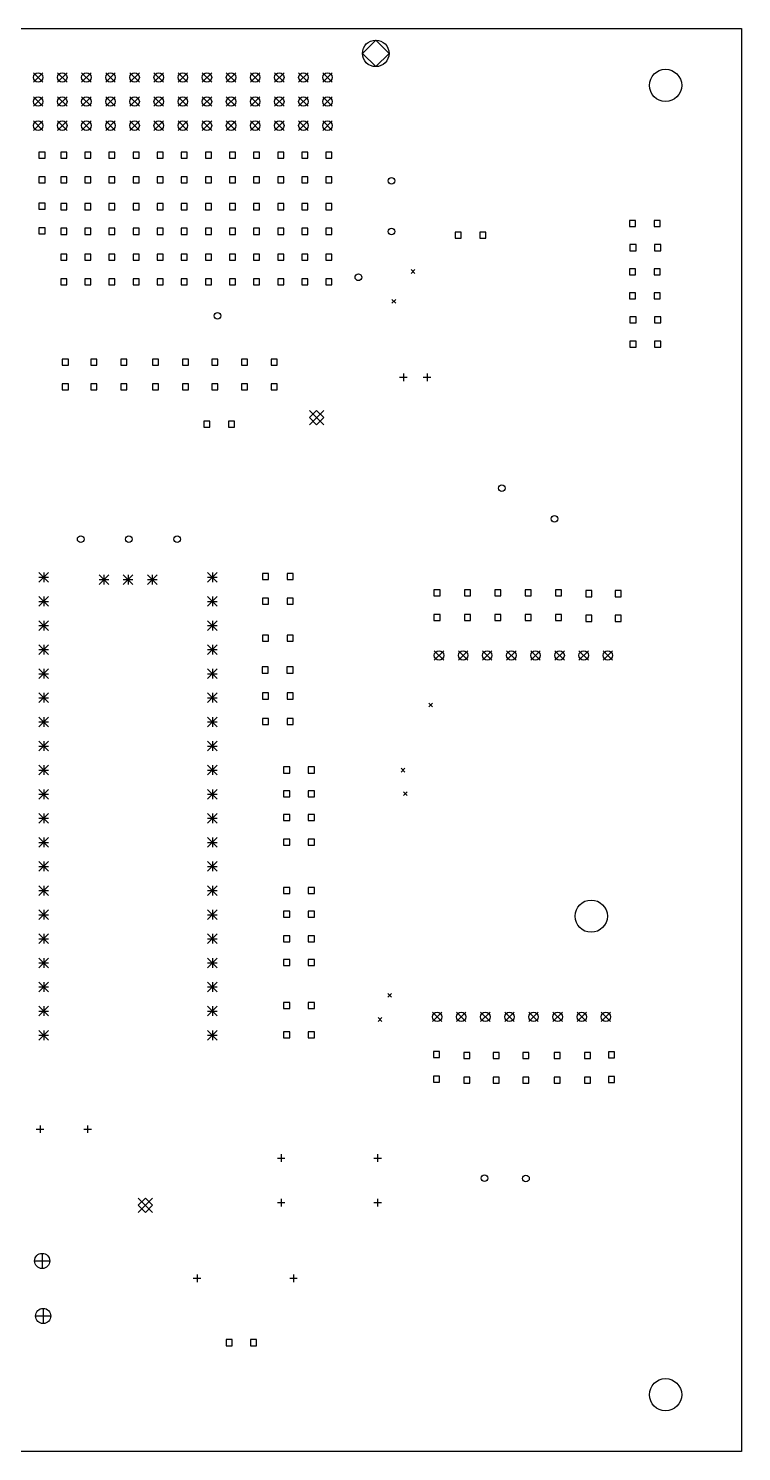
# Model space of a CAD drawing. Extents: x 62 to 364, y -235 to -47.
# Drawn here: x 288.7 to 363.8, y -197.4 to -47.4 of the extents above; entities that cross this region are included whole.
import ezdxf

# ---------------------------------------------------------------- set-up
doc = ezdxf.new("R2010")
doc.units = 0
doc.layers.add('BLACK', color=7, linetype='CONTINUOUS')

msp = doc.modelspace()

# ---------------------------------------------------------------- linework, layer by layer
at = {"layer": 'BLACK', "linetype": 'CONTINUOUS'}
for p, q in [((63.83, -47.43), (363.83, -47.43)), ((363.83, -47.43), (363.83, -197.43)), ((325.298, -48.6553), (323.898, -50.0553)), ((326.698, -50.0553), (325.298, -48.6553)), ((323.898, -50.0553), (325.298, -51.4553)), ((325.298, -51.4553), (326.698, -50.0553)), ((289.238, -52.0953), (290.238, -53.0953)), ((290.238, -52.0953), (289.238, -53.0953)), ((291.778, -52.0953), (292.778, -53.0953)), ((292.778, -52.0953), (291.778, -53.0953)), ((294.318, -52.0953), (295.318, -53.0953)), ((295.318, -52.0953), (294.318, -53.0953)), ((296.858, -52.0953), (297.858, -53.0953)), ((297.858, -52.0953), (296.858, -53.0953)), ((299.398, -52.0953), (300.398, -53.0953)), ((300.398, -52.0953), (299.398, -53.0953)), ((301.938, -52.0953), (302.938, -53.0953)), ((302.938, -52.0953), (301.938, -53.0953)), ((304.478, -52.0953), (305.478, -53.0953)), ((305.478, -52.0953), (304.478, -53.0953)), ((307.018, -52.0953), (308.018, -53.0953)), ((308.018, -52.0953), (307.018, -53.0953)), ((309.558, -52.0953), (310.558, -53.0953)), ((310.558, -52.0953), (309.558, -53.0953)), ((312.098, -52.0953), (313.098, -53.0953)), ((313.098, -52.0953), (312.098, -53.0953)), ((314.638, -52.0953), (315.638, -53.0953)), ((315.638, -52.0953), (314.638, -53.0953)), ((317.178, -52.0953), (318.178, -53.0953)), ((318.178, -52.0953), (317.178, -53.0953)), ((319.718, -52.0953), (320.718, -53.0953)), ((320.718, -52.0953), (319.718, -53.0953)), ((289.238, -54.6353), (290.238, -55.6353)), ((290.238, -54.6353), (289.238, -55.6353)), ((291.778, -54.6353), (292.778, -55.6353)), ((292.778, -54.6353), (291.778, -55.6353)), ((294.318, -54.6353), (295.318, -55.6353)), ((295.318, -54.6353), (294.318, -55.6353)), ((296.858, -54.6353), (297.858, -55.6353)), ((297.858, -54.6353), (296.858, -55.6353)), ((299.398, -54.6353), (300.398, -55.6353)), ((300.398, -54.6353), (299.398, -55.6353)), ((301.938, -54.6353), (302.938, -55.6353)), ((302.938, -54.6353), (301.938, -55.6353)), ((304.478, -54.6353), (305.478, -55.6353)), ((305.478, -54.6353), (304.478, -55.6353)), ((307.018, -54.6353), (308.018, -55.6353)), ((308.018, -54.6353), (307.018, -55.6353)), ((309.558, -54.6353), (310.558, -55.6353)), ((310.558, -54.6353), (309.558, -55.6353)), ((312.098, -54.6353), (313.098, -55.6353)), ((313.098, -54.6353), (312.098, -55.6353)), ((314.638, -54.6353), (315.638, -55.6353)), ((315.638, -54.6353), (314.638, -55.6353)), ((317.178, -54.6353), (318.178, -55.6353)), ((318.178, -54.6353), (317.178, -55.6353)), ((319.718, -54.6353), (320.718, -55.6353)), ((320.718, -54.6353), (319.718, -55.6353)), ((289.238, -57.1753), (290.238, -58.1753)), ((290.238, -57.1753), (289.238, -58.1753)), ((291.778, -57.1753), (292.778, -58.1753)), ((292.778, -57.1753), (291.778, -58.1753)), ((294.318, -57.1753), (295.318, -58.1753)), ((295.318, -57.1753), (294.318, -58.1753)), ((296.858, -57.1753), (297.858, -58.1753)), ((297.858, -57.1753), (296.858, -58.1753)), ((299.398, -57.1753), (300.398, -58.1753)), ((300.398, -57.1753), (299.398, -58.1753)), ((301.938, -57.1753), (302.938, -58.1753)), ((302.938, -57.1753), (301.938, -58.1753)), ((304.478, -57.1753), (305.478, -58.1753)), ((305.478, -57.1753), (304.478, -58.1753)), ((307.018, -57.1753), (308.018, -58.1753)), ((308.018, -57.1753), (307.018, -58.1753)), ((309.558, -57.1753), (310.558, -58.1753)), ((310.558, -57.1753), (309.558, -58.1753)), ((312.098, -57.1753), (313.098, -58.1753)), ((313.098, -57.1753), (312.098, -58.1753)), ((314.638, -57.1753), (315.638, -58.1753)), ((315.638, -57.1753), (314.638, -58.1753)), ((317.178, -57.1753), (318.178, -58.1753)), ((318.178, -57.1753), (317.178, -58.1753)), ((319.718, -57.1753), (320.718, -58.1753)), ((320.718, -57.1753), (319.718, -58.1753)), ((290.462, -60.4759), (289.826, -60.4759)), ((289.826, -60.4759), (289.826, -61.1123)), ((289.826, -61.1123), (290.462, -61.1123)), ((290.462, -61.1123), (290.462, -60.4759)), ((292.748, -60.4759), (292.112, -60.4759)), ((292.112, -60.4759), (292.112, -61.1123)), ((292.112, -61.1123), (292.748, -61.1123)), ((292.748, -61.1123), (292.748, -60.4759)), ((295.288, -60.4759), (294.652, -60.4759)), ((294.652, -60.4759), (294.652, -61.1123)), ((294.652, -61.1123), (295.288, -61.1123)), ((295.288, -61.1123), (295.288, -60.4759)), ((297.828, -60.4759), (297.192, -60.4759)), ((297.192, -60.4759), (297.192, -61.1123)), ((297.192, -61.1123), (297.828, -61.1123)), ((297.828, -61.1123), (297.828, -60.4759)), ((300.368, -60.4759), (299.732, -60.4759)), ((299.732, -60.4759), (299.732, -61.1123)), ((299.732, -61.1123), (300.368, -61.1123)), ((300.368, -61.1123), (300.368, -60.4759)), ((302.908, -60.4759), (302.272, -60.4759)), ((302.272, -60.4759), (302.272, -61.1123)), ((302.272, -61.1123), (302.908, -61.1123)), ((302.908, -61.1123), (302.908, -60.4759)), ((305.448, -60.4759), (304.812, -60.4759)), ((304.812, -60.4759), (304.812, -61.1123)), ((304.812, -61.1123), (305.448, -61.1123)), ((305.448, -61.1123), (305.448, -60.4759)), ((307.988, -60.4759), (307.352, -60.4759)), ((307.352, -60.4759), (307.352, -61.1123)), ((307.352, -61.1123), (307.988, -61.1123)), ((307.988, -61.1123), (307.988, -60.4759)), ((310.528, -60.4759), (309.892, -60.4759)), ((309.892, -60.4759), (309.892, -61.1123)), ((309.892, -61.1123), (310.528, -61.1123)), ((310.528, -61.1123), (310.528, -60.4759)), ((313.068, -60.4759), (312.432, -60.4759)), ((312.432, -60.4759), (312.432, -61.1123)), ((312.432, -61.1123), (313.068, -61.1123)), ((313.068, -61.1123), (313.068, -60.4759)), ((315.608, -60.4759), (314.972, -60.4759)), ((314.972, -60.4759), (314.972, -61.1123)), ((314.972, -61.1123), (315.608, -61.1123)), ((315.608, -61.1123), (315.608, -60.4759)), ((318.148, -60.4759), (317.512, -60.4759)), ((317.512, -60.4759), (317.512, -61.1123)), ((317.512, -61.1123), (318.148, -61.1123)), ((318.148, -61.1123), (318.148, -60.4759)), ((320.688, -60.4759), (320.052, -60.4759)), ((320.052, -60.4759), (320.052, -61.1123)), ((320.052, -61.1123), (320.688, -61.1123)), ((320.688, -61.1123), (320.688, -60.4759)), ((290.462, -63.0759), (289.826, -63.0759)), ((289.826, -63.0759), (289.826, -63.7123)), ((289.826, -63.7123), (290.462, -63.7123)), ((290.462, -63.7123), (290.462, -63.0759)), ((292.748, -63.0759), (292.112, -63.0759)), ((292.112, -63.0759), (292.112, -63.7123)), ((292.112, -63.7123), (292.748, -63.7123)), ((292.748, -63.7123), (292.748, -63.0759)), ((295.288, -63.0759), (294.652, -63.0759)), ((294.652, -63.0759), (294.652, -63.7123)), ((294.652, -63.7123), (295.288, -63.7123)), ((295.288, -63.7123), (295.288, -63.0759)), ((297.828, -63.0759), (297.192, -63.0759)), ((297.192, -63.0759), (297.192, -63.7123)), ((297.192, -63.7123), (297.828, -63.7123)), ((297.828, -63.7123), (297.828, -63.0759)), ((300.368, -63.0759), (299.732, -63.0759)), ((299.732, -63.0759), (299.732, -63.7123)), ((299.732, -63.7123), (300.368, -63.7123)), ((300.368, -63.7123), (300.368, -63.0759)), ((302.908, -63.0759), (302.272, -63.0759)), ((302.272, -63.0759), (302.272, -63.7123)), ((302.272, -63.7123), (302.908, -63.7123)), ((302.908, -63.7123), (302.908, -63.0759)), ((305.448, -63.0759), (304.812, -63.0759)), ((304.812, -63.0759), (304.812, -63.7123)), ((304.812, -63.7123), (305.448, -63.7123)), ((305.448, -63.7123), (305.448, -63.0759)), ((307.988, -63.0759), (307.352, -63.0759)), ((307.352, -63.0759), (307.352, -63.7123)), ((307.352, -63.7123), (307.988, -63.7123)), ((307.988, -63.7123), (307.988, -63.0759)), ((310.528, -63.0759), (309.892, -63.0759)), ((309.892, -63.0759), (309.892, -63.7123)), ((309.892, -63.7123), (310.528, -63.7123)), ((310.528, -63.7123), (310.528, -63.0759)), ((313.068, -63.0759), (312.432, -63.0759)), ((312.432, -63.0759), (312.432, -63.7123)), ((312.432, -63.7123), (313.068, -63.7123)), ((313.068, -63.7123), (313.068, -63.0759)), ((315.608, -63.0759), (314.972, -63.0759)), ((314.972, -63.0759), (314.972, -63.7123)), ((314.972, -63.7123), (315.608, -63.7123)), ((315.608, -63.7123), (315.608, -63.0759)), ((318.148, -63.0759), (317.512, -63.0759)), ((317.512, -63.0759), (317.512, -63.7123)), ((317.512, -63.7123), (318.148, -63.7123)), ((318.148, -63.7123), (318.148, -63.0759)), ((320.688, -63.0759), (320.052, -63.0759)), ((320.052, -63.0759), (320.052, -63.7123)), ((320.052, -63.7123), (320.688, -63.7123)), ((320.688, -63.7123), (320.688, -63.0759)), ((290.462, -65.8467), (289.826, -65.8467)), ((289.826, -65.8467), (289.826, -66.4831)), ((290.462, -66.4831), (290.462, -65.8467)), ((292.748, -65.895), (292.112, -65.895)), ((292.112, -65.895), (292.112, -66.5314)), ((292.748, -66.5314), (292.748, -65.895)), ((295.288, -65.895), (294.652, -65.895)), ((294.652, -65.895), (294.652, -66.5314)), ((295.288, -66.5314), (295.288, -65.895)), ((297.828, -65.895), (297.192, -65.895)), ((297.192, -65.895), (297.192, -66.5314)), ((297.828, -66.5314), (297.828, -65.895)), ((300.368, -65.895), (299.732, -65.895)), ((299.732, -65.895), (299.732, -66.5314)), ((300.368, -66.5314), (300.368, -65.895)), ((302.908, -65.895), (302.272, -65.895)), ((302.272, -65.895), (302.272, -66.5314)), ((302.908, -66.5314), (302.908, -65.895)), ((305.448, -65.895), (304.812, -65.895)), ((304.812, -65.895), (304.812, -66.5314)), ((305.448, -66.5314), (305.448, -65.895)), ((307.988, -65.895), (307.352, -65.895)), ((307.352, -65.895), (307.352, -66.5314)), ((307.988, -66.5314), (307.988, -65.895)), ((310.528, -65.895), (309.892, -65.895)), ((309.892, -65.895), (309.892, -66.5314)), ((310.528, -66.5314), (310.528, -65.895)), ((313.068, -65.895), (312.432, -65.895)), ((312.432, -65.895), (312.432, -66.5314)), ((313.068, -66.5314), (313.068, -65.895)), ((315.608, -65.895), (314.972, -65.895)), ((314.972, -65.895), (314.972, -66.5314)), ((315.608, -66.5314), (315.608, -65.895)), ((318.148, -65.895), (317.512, -65.895)), ((317.512, -65.895), (317.512, -66.5314)), ((318.148, -66.5314), (318.148, -65.895)), ((320.688, -65.895), (320.052, -65.895)), ((320.052, -65.895), (320.052, -66.5314)), ((320.688, -66.5314), (320.688, -65.895)), ((289.826, -66.4831), (290.462, -66.4831)), ((292.112, -66.5314), (292.748, -66.5314)), ((294.652, -66.5314), (295.288, -66.5314)), ((297.192, -66.5314), (297.828, -66.5314)), ((299.732, -66.5314), (300.368, -66.5314)), ((302.272, -66.5314), (302.908, -66.5314)), ((304.812, -66.5314), (305.448, -66.5314)), ((307.352, -66.5314), (307.988, -66.5314)), ((309.892, -66.5314), (310.528, -66.5314)), ((312.432, -66.5314), (313.068, -66.5314)), ((314.972, -66.5314), (315.608, -66.5314)), ((317.512, -66.5314), (318.148, -66.5314)), ((320.052, -66.5314), (320.688, -66.5314)), ((290.462, -68.4467), (289.826, -68.4467)), ((289.826, -68.4467), (289.826, -69.0831)), ((290.462, -69.0831), (290.462, -68.4467)), ((292.748, -68.495), (292.112, -68.495)), ((292.112, -68.495), (292.112, -69.1314)), ((292.748, -69.1314), (292.748, -68.495)), ((295.288, -68.495), (294.652, -68.495)), ((294.652, -68.495), (294.652, -69.1314)), ((295.288, -69.1314), (295.288, -68.495)), ((297.828, -68.495), (297.192, -68.495)), ((297.192, -68.495), (297.192, -69.1314)), ((297.828, -69.1314), (297.828, -68.495)), ((300.368, -68.495), (299.732, -68.495)), ((299.732, -68.495), (299.732, -69.1314)), ((300.368, -69.1314), (300.368, -68.495)), ((302.908, -68.495), (302.272, -68.495)), ((302.272, -68.495), (302.272, -69.1314)), ((302.908, -69.1314), (302.908, -68.495)), ((305.448, -68.495), (304.812, -68.495)), ((304.812, -68.495), (304.812, -69.1314)), ((305.448, -69.1314), (305.448, -68.495)), ((307.988, -68.495), (307.352, -68.495)), ((307.352, -68.495), (307.352, -69.1314)), ((307.988, -69.1314), (307.988, -68.495)), ((310.528, -68.495), (309.892, -68.495)), ((309.892, -68.495), (309.892, -69.1314)), ((310.528, -69.1314), (310.528, -68.495)), ((313.068, -68.495), (312.432, -68.495)), ((312.432, -68.495), (312.432, -69.1314)), ((313.068, -69.1314), (313.068, -68.495)), ((315.608, -68.495), (314.972, -68.495)), ((314.972, -68.495), (314.972, -69.1314)), ((315.608, -69.1314), (315.608, -68.495)), ((318.148, -68.495), (317.512, -68.495)), ((317.512, -68.495), (317.512, -69.1314)), ((318.148, -69.1314), (318.148, -68.495)), ((320.688, -68.495), (320.052, -68.495)), ((320.052, -68.495), (320.052, -69.1314)), ((320.688, -69.1314), (320.688, -68.495)), ((334.298, -68.8968), (333.662, -68.8968)), ((333.662, -68.8968), (333.662, -69.5332)), ((334.298, -69.5332), (334.298, -68.8968)), ((336.898, -68.8968), (336.262, -68.8968)), ((336.262, -68.8968), (336.262, -69.5332)), ((336.898, -69.5332), (336.898, -68.8968)), ((352.658, -67.6776), (352.021, -67.6776)), ((352.021, -67.6776), (352.021, -68.314)), ((352.021, -68.314), (352.658, -68.314)), ((352.658, -68.314), (352.658, -67.6776)), ((355.258, -67.6776), (354.621, -67.6776)), ((354.621, -67.6776), (354.621, -68.314)), ((354.621, -68.314), (355.258, -68.314)), ((355.258, -68.314), (355.258, -67.6776)), ((289.826, -69.0831), (290.462, -69.0831)), ((292.112, -69.1314), (292.748, -69.1314)), ((294.652, -69.1314), (295.288, -69.1314)), ((297.192, -69.1314), (297.828, -69.1314)), ((299.732, -69.1314), (300.368, -69.1314)), ((302.272, -69.1314), (302.908, -69.1314)), ((304.812, -69.1314), (305.448, -69.1314)), ((307.352, -69.1314), (307.988, -69.1314)), ((309.892, -69.1314), (310.528, -69.1314)), ((312.432, -69.1314), (313.068, -69.1314)), ((314.972, -69.1314), (315.608, -69.1314)), ((317.512, -69.1314), (318.148, -69.1314)), ((320.052, -69.1314), (320.688, -69.1314)), ((333.662, -69.5332), (334.298, -69.5332)), ((336.262, -69.5332), (336.898, -69.5332)), ((352.718, -70.2176), (352.081, -70.2176)), ((352.081, -70.2176), (352.081, -70.854)), ((352.718, -70.854), (352.718, -70.2176)), ((355.318, -70.2176), (354.681, -70.2176)), ((354.681, -70.2176), (354.681, -70.854)), ((355.318, -70.854), (355.318, -70.2176)), ((292.748, -71.229), (292.112, -71.229)), ((292.112, -71.229), (292.112, -71.8654)), ((292.112, -71.8654), (292.748, -71.8654)), ((292.748, -71.8654), (292.748, -71.229)), ((295.288, -71.229), (294.652, -71.229)), ((294.652, -71.229), (294.652, -71.8654)), ((294.652, -71.8654), (295.288, -71.8654)), ((295.288, -71.8654), (295.288, -71.229)), ((297.828, -71.229), (297.192, -71.229)), ((297.192, -71.229), (297.192, -71.8654)), ((297.192, -71.8654), (297.828, -71.8654)), ((297.828, -71.8654), (297.828, -71.229)), ((300.368, -71.229), (299.732, -71.229)), ((299.732, -71.229), (299.732, -71.8654)), ((299.732, -71.8654), (300.368, -71.8654)), ((300.368, -71.8654), (300.368, -71.229)), ((302.908, -71.229), (302.272, -71.229)), ((302.272, -71.229), (302.272, -71.8654)), ((302.272, -71.8654), (302.908, -71.8654)), ((302.908, -71.8654), (302.908, -71.229)), ((305.448, -71.229), (304.812, -71.229)), ((304.812, -71.229), (304.812, -71.8654)), ((304.812, -71.8654), (305.448, -71.8654)), ((305.448, -71.8654), (305.448, -71.229)), ((307.988, -71.229), (307.352, -71.229)), ((307.352, -71.229), (307.352, -71.8654)), ((307.352, -71.8654), (307.988, -71.8654)), ((307.988, -71.8654), (307.988, -71.229)), ((310.528, -71.229), (309.892, -71.229)), ((309.892, -71.229), (309.892, -71.8654)), ((309.892, -71.8654), (310.528, -71.8654)), ((310.528, -71.8654), (310.528, -71.229)), ((313.068, -71.229), (312.432, -71.229)), ((312.432, -71.229), (312.432, -71.8654)), ((312.432, -71.8654), (313.068, -71.8654)), ((313.068, -71.8654), (313.068, -71.229)), ((315.608, -71.229), (314.972, -71.229)), ((314.972, -71.229), (314.972, -71.8654)), ((314.972, -71.8654), (315.608, -71.8654)), ((315.608, -71.8654), (315.608, -71.229)), ((318.148, -71.229), (317.512, -71.229)), ((317.512, -71.229), (317.512, -71.8654)), ((317.512, -71.8654), (318.148, -71.8654)), ((318.148, -71.8654), (318.148, -71.229)), ((320.688, -71.229), (320.052, -71.229)), ((320.052, -71.229), (320.052, -71.8654)), ((320.052, -71.8654), (320.688, -71.8654)), ((320.688, -71.8654), (320.688, -71.229)), ((352.081, -70.854), (352.718, -70.854)), ((354.681, -70.854), (355.318, -70.854)), ((329.035, -72.8504), (329.435, -73.2504)), ((329.435, -72.8504), (329.035, -73.2504)), ((352.658, -72.7576), (352.021, -72.7576)), ((352.021, -72.7576), (352.021, -73.394)), ((352.021, -73.394), (352.658, -73.394)), ((352.658, -73.394), (352.658, -72.7576)), ((355.258, -72.7576), (354.621, -72.7576)), ((354.621, -72.7576), (354.621, -73.394)), ((354.621, -73.394), (355.258, -73.394)), ((355.258, -73.394), (355.258, -72.7576)), ((292.748, -73.829), (292.112, -73.829)), ((292.112, -73.829), (292.112, -74.4654)), ((292.112, -74.4654), (292.748, -74.4654)), ((292.748, -74.4654), (292.748, -73.829)), ((295.288, -73.829), (294.652, -73.829)), ((294.652, -73.829), (294.652, -74.4654)), ((294.652, -74.4654), (295.288, -74.4654)), ((295.288, -74.4654), (295.288, -73.829)), ((297.828, -73.829), (297.192, -73.829)), ((297.192, -73.829), (297.192, -74.4654)), ((297.192, -74.4654), (297.828, -74.4654)), ((297.828, -74.4654), (297.828, -73.829)), ((300.368, -73.829), (299.732, -73.829)), ((299.732, -73.829), (299.732, -74.4654)), ((299.732, -74.4654), (300.368, -74.4654)), ((300.368, -74.4654), (300.368, -73.829)), ((302.908, -73.829), (302.272, -73.829)), ((302.272, -73.829), (302.272, -74.4654)), ((302.272, -74.4654), (302.908, -74.4654)), ((302.908, -74.4654), (302.908, -73.829)), ((305.448, -73.829), (304.812, -73.829)), ((304.812, -73.829), (304.812, -74.4654)), ((304.812, -74.4654), (305.448, -74.4654)), ((305.448, -74.4654), (305.448, -73.829)), ((307.988, -73.829), (307.352, -73.829)), ((307.352, -73.829), (307.352, -74.4654)), ((307.352, -74.4654), (307.988, -74.4654)), ((307.988, -74.4654), (307.988, -73.829)), ((310.528, -73.829), (309.892, -73.829)), ((309.892, -73.829), (309.892, -74.4654)), ((309.892, -74.4654), (310.528, -74.4654)), ((310.528, -74.4654), (310.528, -73.829)), ((313.068, -73.829), (312.432, -73.829)), ((312.432, -73.829), (312.432, -74.4654)), ((312.432, -74.4654), (313.068, -74.4654)), ((313.068, -74.4654), (313.068, -73.829)), ((315.608, -73.829), (314.972, -73.829)), ((314.972, -73.829), (314.972, -74.4654)), ((314.972, -74.4654), (315.608, -74.4654)), ((315.608, -74.4654), (315.608, -73.829)), ((318.148, -73.829), (317.512, -73.829)), ((317.512, -73.829), (317.512, -74.4654)), ((317.512, -74.4654), (318.148, -74.4654)), ((318.148, -74.4654), (318.148, -73.829)), ((320.688, -73.829), (320.052, -73.829)), ((320.052, -73.829), (320.052, -74.4654)), ((320.052, -74.4654), (320.688, -74.4654)), ((320.688, -74.4654), (320.688, -73.829)), ((327.003, -76), (327.403, -76.4)), ((327.403, -76), (327.003, -76.4)), ((352.658, -75.2976), (352.021, -75.2976)), ((352.021, -75.2976), (352.021, -75.934)), ((352.021, -75.934), (352.658, -75.934)), ((352.658, -75.934), (352.658, -75.2976)), ((355.258, -75.2976), (354.621, -75.2976)), ((354.621, -75.2976), (354.621, -75.934)), ((354.621, -75.934), (355.258, -75.934)), ((355.258, -75.934), (355.258, -75.2976)), ((352.718, -77.8376), (352.081, -77.8376)), ((352.081, -77.8376), (352.081, -78.474)), ((352.718, -78.474), (352.718, -77.8376)), ((355.318, -77.8376), (354.681, -77.8376)), ((354.681, -77.8376), (354.681, -78.474)), ((355.318, -78.474), (355.318, -77.8376)), ((352.081, -78.474), (352.718, -78.474)), ((354.681, -78.474), (355.318, -78.474)), ((352.718, -80.3776), (352.081, -80.3776)), ((352.081, -80.3776), (352.081, -81.014)), ((352.718, -81.014), (352.718, -80.3776)), ((355.318, -80.3776), (354.681, -80.3776)), ((354.681, -80.3776), (354.681, -81.014)), ((355.318, -81.014), (355.318, -80.3776)), ((292.919, -82.2959), (292.283, -82.2959)), ((292.283, -82.2959), (292.283, -82.9323)), ((292.919, -82.9323), (292.919, -82.2959)), ((295.929, -82.2959), (295.293, -82.2959)), ((295.293, -82.2959), (295.293, -82.9323)), ((295.929, -82.9323), (295.929, -82.2959)), ((299.089, -82.2959), (298.453, -82.2959)), ((298.453, -82.2959), (298.453, -82.9323)), ((299.089, -82.9323), (299.089, -82.2959)), ((302.426, -82.2959), (301.79, -82.2959)), ((301.79, -82.2959), (301.79, -82.9323)), ((302.426, -82.9323), (302.426, -82.2959)), ((305.569, -82.2959), (304.933, -82.2959)), ((304.933, -82.2959), (304.933, -82.9323)), ((305.569, -82.9323), (305.569, -82.2959)), ((308.679, -82.2959), (308.043, -82.2959)), ((308.043, -82.2959), (308.043, -82.9323)), ((308.679, -82.9323), (308.679, -82.2959)), ((311.789, -82.2959), (311.153, -82.2959)), ((311.153, -82.2959), (311.153, -82.9323)), ((311.789, -82.9323), (311.789, -82.2959)), ((314.909, -82.2959), (314.273, -82.2959)), ((314.273, -82.2959), (314.273, -82.9323)), ((314.909, -82.9323), (314.909, -82.2959)), ((352.081, -81.014), (352.718, -81.014)), ((354.681, -81.014), (355.318, -81.014)), ((292.283, -82.9323), (292.919, -82.9323)), ((295.293, -82.9323), (295.929, -82.9323)), ((298.453, -82.9323), (299.089, -82.9323)), ((301.79, -82.9323), (302.426, -82.9323)), ((304.933, -82.9323), (305.569, -82.9323)), ((308.043, -82.9323), (308.679, -82.9323)), ((311.153, -82.9323), (311.789, -82.9323)), ((314.273, -82.9323), (314.909, -82.9323)), ((328.209, -83.801), (328.209, -84.601)), ((330.709, -83.801), (330.709, -84.601)), ((292.919, -84.8959), (292.283, -84.8959)), ((292.283, -84.8959), (292.283, -85.5323)), ((292.919, -85.5323), (292.919, -84.8959)), ((295.929, -84.8959), (295.293, -84.8959)), ((295.293, -84.8959), (295.293, -85.5323)), ((295.929, -85.5323), (295.929, -84.8959)), ((299.089, -84.8959), (298.453, -84.8959)), ((298.453, -84.8959), (298.453, -85.5323)), ((299.089, -85.5323), (299.089, -84.8959)), ((302.426, -84.8959), (301.79, -84.8959)), ((301.79, -84.8959), (301.79, -85.5323)), ((302.426, -85.5323), (302.426, -84.8959)), ((305.569, -84.8959), (304.933, -84.8959)), ((304.933, -84.8959), (304.933, -85.5323)), ((305.569, -85.5323), (305.569, -84.8959)), ((308.679, -84.8959), (308.043, -84.8959)), ((308.043, -84.8959), (308.043, -85.5323)), ((308.679, -85.5323), (308.679, -84.8959)), ((311.789, -84.8959), (311.153, -84.8959)), ((311.153, -84.8959), (311.153, -85.5323)), ((311.789, -85.5323), (311.789, -84.8959)), ((314.909, -84.8959), (314.273, -84.8959)), ((314.273, -84.8959), (314.273, -85.5323)), ((314.909, -85.5323), (314.909, -84.8959)), ((327.809, -84.201), (328.609, -84.201)), ((330.309, -84.201), (331.109, -84.201)), ((292.283, -85.5323), (292.919, -85.5323)), ((295.293, -85.5323), (295.929, -85.5323)), ((298.453, -85.5323), (299.089, -85.5323)), ((301.79, -85.5323), (302.426, -85.5323)), ((304.933, -85.5323), (305.569, -85.5323)), ((308.043, -85.5323), (308.679, -85.5323)), ((311.153, -85.5323), (311.789, -85.5323)), ((314.273, -85.5323), (314.909, -85.5323)), ((318.325, -87.7009), (319.825, -89.2009)), ((319.825, -87.7009), (318.325, -89.2009)), ((319.075, -87.7009), (318.325, -88.4509)), ((318.325, -88.4509), (319.075, -89.2009)), ((319.825, -88.4509), (319.075, -87.7009)), ((319.075, -89.2009), (319.825, -88.4509)), ((307.831, -88.8104), (307.195, -88.8104)), ((307.195, -88.8104), (307.195, -89.4468)), ((307.195, -89.4468), (307.831, -89.4468)), ((307.831, -89.4468), (307.831, -88.8104)), ((310.431, -88.8104), (309.795, -88.8104)), ((309.795, -88.8104), (309.795, -89.4468)), ((309.795, -89.4468), (310.431, -89.4468)), ((310.431, -89.4468), (310.431, -88.8104)), ((289.812, -104.773), (290.832, -105.793)), ((290.832, -104.773), (289.812, -105.793)), ((290.322, -104.773), (290.322, -105.793)), ((307.592, -104.773), (308.612, -105.793)), ((308.612, -104.773), (307.592, -105.793)), ((308.102, -104.773), (308.102, -105.793)), ((314.005, -104.875), (313.369, -104.875)), ((313.369, -104.875), (313.369, -105.511)), ((314.005, -105.511), (314.005, -104.875)), ((316.605, -104.875), (315.969, -104.875)), ((315.969, -104.875), (315.969, -105.511)), ((316.605, -105.511), (316.605, -104.875)), ((289.812, -105.283), (290.832, -105.283)), ((296.162, -105.003), (297.182, -106.023)), ((297.182, -105.003), (296.162, -106.023)), ((296.162, -105.513), (297.182, -105.513)), ((296.672, -105.003), (296.672, -106.023)), ((298.702, -105.003), (299.722, -106.023)), ((299.722, -105.003), (298.702, -106.023)), ((298.702, -105.513), (299.722, -105.513)), ((299.212, -105.003), (299.212, -106.023)), ((301.242, -105.003), (302.262, -106.023)), ((302.262, -105.003), (301.242, -106.023)), ((301.242, -105.513), (302.262, -105.513)), ((301.752, -105.003), (301.752, -106.023)), ((307.592, -105.283), (308.612, -105.283)), ((313.369, -105.511), (314.005, -105.511)), ((315.969, -105.511), (316.605, -105.511)), ((289.812, -107.313), (290.832, -108.333)), ((290.832, -107.313), (289.812, -108.333)), ((289.812, -107.823), (290.832, -107.823)), ((290.322, -107.313), (290.322, -108.333)), ((307.592, -107.313), (308.612, -108.333)), ((308.612, -107.313), (307.592, -108.333)), ((307.592, -107.823), (308.612, -107.823)), ((308.102, -107.313), (308.102, -108.333)), ((314.005, -107.475), (313.369, -107.475)), ((313.369, -107.475), (313.369, -108.111)), ((314.005, -108.111), (314.005, -107.475)), ((316.605, -107.475), (315.969, -107.475)), ((315.969, -107.475), (315.969, -108.111)), ((316.605, -108.111), (316.605, -107.475)), ((332.069, -106.586), (331.432, -106.586)), ((331.432, -106.586), (331.432, -107.222)), ((331.432, -107.222), (332.069, -107.222)), ((332.069, -107.222), (332.069, -106.586)), ((335.269, -106.586), (334.632, -106.586)), ((334.632, -106.586), (334.632, -107.222)), ((334.632, -107.222), (335.269, -107.222)), ((335.269, -107.222), (335.269, -106.586)), ((338.469, -106.586), (337.832, -106.586)), ((337.832, -106.586), (337.832, -107.222)), ((337.832, -107.222), (338.469, -107.222)), ((338.469, -107.222), (338.469, -106.586)), ((341.669, -106.586), (341.032, -106.586)), ((341.032, -106.586), (341.032, -107.222)), ((341.032, -107.222), (341.669, -107.222)), ((341.669, -107.222), (341.669, -106.586)), ((344.869, -106.586), (344.232, -106.586)), ((344.232, -106.586), (344.232, -107.222)), ((344.232, -107.222), (344.869, -107.222)), ((344.869, -107.222), (344.869, -106.586)), ((348.069, -106.686), (347.432, -106.686)), ((347.432, -106.686), (347.432, -107.322)), ((347.432, -107.322), (348.069, -107.322)), ((348.069, -107.322), (348.069, -106.686)), ((351.169, -106.686), (350.532, -106.686)), ((350.532, -106.686), (350.532, -107.322)), ((350.532, -107.322), (351.169, -107.322)), ((351.169, -107.322), (351.169, -106.686)), ((313.369, -108.111), (314.005, -108.111)), ((315.969, -108.111), (316.605, -108.111)), ((332.069, -109.186), (331.432, -109.186)), ((331.432, -109.186), (331.432, -109.822)), ((332.069, -109.822), (332.069, -109.186)), ((335.269, -109.186), (334.632, -109.186)), ((334.632, -109.186), (334.632, -109.822)), ((335.269, -109.822), (335.269, -109.186)), ((338.469, -109.186), (337.832, -109.186)), ((337.832, -109.186), (337.832, -109.822)), ((338.469, -109.822), (338.469, -109.186)), ((341.669, -109.186), (341.032, -109.186)), ((341.032, -109.186), (341.032, -109.822)), ((341.669, -109.822), (341.669, -109.186)), ((344.869, -109.186), (344.232, -109.186)), ((344.232, -109.186), (344.232, -109.822)), ((344.869, -109.822), (344.869, -109.186)), ((348.069, -109.286), (347.432, -109.286)), ((347.432, -109.286), (347.432, -109.922)), ((348.069, -109.922), (348.069, -109.286)), ((351.169, -109.286), (350.532, -109.286)), ((350.532, -109.286), (350.532, -109.922)), ((351.169, -109.922), (351.169, -109.286)), ((289.812, -109.853), (290.832, -110.873)), ((290.832, -109.853), (289.812, -110.873)), ((289.812, -110.363), (290.832, -110.363)), ((290.322, -109.853), (290.322, -110.873)), ((307.592, -109.853), (308.612, -110.873)), ((308.612, -109.853), (307.592, -110.873)), ((307.592, -110.363), (308.612, -110.363)), ((308.102, -109.853), (308.102, -110.873)), ((331.432, -109.822), (332.069, -109.822)), ((334.632, -109.822), (335.269, -109.822)), ((337.832, -109.822), (338.469, -109.822)), ((341.032, -109.822), (341.669, -109.822)), ((344.232, -109.822), (344.869, -109.822)), ((347.432, -109.922), (348.069, -109.922)), ((350.532, -109.922), (351.169, -109.922)), ((289.812, -112.393), (290.832, -113.413)), ((290.832, -112.393), (289.812, -113.413)), ((290.322, -112.393), (290.322, -113.413)), ((307.592, -112.393), (308.612, -113.413)), ((308.612, -112.393), (307.592, -113.413)), ((308.102, -112.393), (308.102, -113.413)), ((314.005, -111.385), (313.369, -111.385)), ((313.369, -111.385), (313.369, -112.021)), ((313.369, -112.021), (314.005, -112.021)), ((314.005, -112.021), (314.005, -111.385)), ((316.605, -111.385), (315.969, -111.385)), ((315.969, -111.385), (315.969, -112.021)), ((315.969, -112.021), (316.605, -112.021)), ((316.605, -112.021), (316.605, -111.385)), ((289.812, -112.903), (290.832, -112.903)), ((307.592, -112.903), (308.612, -112.903)), ((331.466, -113.016), (332.466, -114.016)), ((332.466, -113.016), (331.466, -114.016)), ((334.006, -113.016), (335.006, -114.016)), ((335.006, -113.016), (334.006, -114.016)), ((336.546, -113.016), (337.546, -114.016)), ((337.546, -113.016), (336.546, -114.016)), ((339.086, -113.016), (340.086, -114.016)), ((340.086, -113.016), (339.086, -114.016)), ((341.626, -113.016), (342.626, -114.016)), ((342.626, -113.016), (341.626, -114.016)), ((344.166, -113.016), (345.166, -114.016)), ((345.166, -113.016), (344.166, -114.016)), ((346.706, -113.016), (347.706, -114.016)), ((347.706, -113.016), (346.706, -114.016)), ((349.246, -113.016), (350.246, -114.016)), ((350.246, -113.016), (349.246, -114.016)), ((289.812, -114.933), (290.832, -115.953)), ((290.832, -114.933), (289.812, -115.953)), ((289.812, -115.443), (290.832, -115.443)), ((290.322, -114.933), (290.322, -115.953)), ((307.592, -114.933), (308.612, -115.953)), ((308.612, -114.933), (307.592, -115.953)), ((307.592, -115.443), (308.612, -115.443)), ((308.102, -114.933), (308.102, -115.953)), ((313.985, -114.735), (313.349, -114.735)), ((313.349, -114.735), (313.349, -115.371)), ((313.349, -115.371), (313.985, -115.371)), ((313.985, -115.371), (313.985, -114.735)), ((316.585, -114.735), (315.949, -114.735)), ((315.949, -114.735), (315.949, -115.371)), ((315.949, -115.371), (316.585, -115.371)), ((316.585, -115.371), (316.585, -114.735)), ((289.812, -117.473), (290.832, -118.493)), ((290.832, -117.473), (289.812, -118.493)), ((289.812, -117.983), (290.832, -117.983)), ((290.322, -117.473), (290.322, -118.493)), ((307.592, -117.473), (308.612, -118.493)), ((308.612, -117.473), (307.592, -118.493)), ((307.592, -117.983), (308.612, -117.983)), ((308.102, -117.473), (308.102, -118.493)), ((314.005, -117.475), (313.369, -117.475)), ((313.369, -117.475), (313.369, -118.111)), ((313.369, -118.111), (314.005, -118.111)), ((314.005, -118.111), (314.005, -117.475)), ((316.605, -117.475), (315.969, -117.475)), ((315.969, -117.475), (315.969, -118.111)), ((315.969, -118.111), (316.605, -118.111)), ((316.605, -118.111), (316.605, -117.475)), ((330.889, -118.545), (331.289, -118.945)), ((331.289, -118.545), (330.889, -118.945)), ((289.812, -120.013), (290.832, -121.033)), ((290.832, -120.013), (289.812, -121.033)), ((289.812, -120.523), (290.832, -120.523)), ((290.322, -120.013), (290.322, -121.033)), ((307.592, -120.013), (308.612, -121.033)), ((308.612, -120.013), (307.592, -121.033)), ((307.592, -120.523), (308.612, -120.523)), ((308.102, -120.013), (308.102, -121.033)), ((314.005, -120.175), (313.369, -120.175)), ((313.369, -120.175), (313.369, -120.811)), ((313.369, -120.811), (314.005, -120.811)), ((314.005, -120.811), (314.005, -120.175)), ((316.605, -120.175), (315.969, -120.175)), ((315.969, -120.175), (315.969, -120.811)), ((315.969, -120.811), (316.605, -120.811)), ((316.605, -120.811), (316.605, -120.175)), ((289.812, -122.553), (290.832, -123.573)), ((290.832, -122.553), (289.812, -123.573)), ((290.322, -122.553), (290.322, -123.573)), ((307.592, -122.553), (308.612, -123.573)), ((308.612, -122.553), (307.592, -123.573)), ((308.102, -122.553), (308.102, -123.573)), ((289.812, -123.063), (290.832, -123.063)), ((307.592, -123.063), (308.612, -123.063)), ((289.812, -125.093), (290.832, -126.113)), ((290.832, -125.093), (289.812, -126.113)), ((289.812, -125.603), (290.832, -125.603)), ((290.322, -125.093), (290.322, -126.113)), ((307.592, -125.093), (308.612, -126.113)), ((308.612, -125.093), (307.592, -126.113)), ((307.592, -125.603), (308.612, -125.603)), ((308.102, -125.093), (308.102, -126.113)), ((316.234, -125.274), (315.598, -125.274)), ((315.598, -125.274), (315.598, -125.91)), ((315.598, -125.91), (316.234, -125.91)), ((316.234, -125.91), (316.234, -125.274)), ((318.834, -125.274), (318.198, -125.274)), ((318.198, -125.274), (318.198, -125.91)), ((318.198, -125.91), (318.834, -125.91)), ((318.834, -125.91), (318.834, -125.274)), ((327.968, -125.403), (328.368, -125.803)), ((328.368, -125.403), (327.968, -125.803)), ((289.812, -127.633), (290.832, -128.653)), ((290.832, -127.633), (289.812, -128.653)), ((289.812, -128.143), (290.832, -128.143)), ((290.322, -127.633), (290.322, -128.653)), ((307.592, -127.633), (308.612, -128.653)), ((308.612, -127.633), (307.592, -128.653)), ((307.592, -128.143), (308.612, -128.143)), ((308.102, -127.633), (308.102, -128.653)), ((316.234, -127.774), (315.598, -127.774)), ((315.598, -127.774), (315.598, -128.41)), ((315.598, -128.41), (316.234, -128.41)), ((316.234, -128.41), (316.234, -127.774)), ((318.834, -127.774), (318.198, -127.774)), ((318.198, -127.774), (318.198, -128.41)), ((318.198, -128.41), (318.834, -128.41)), ((318.834, -128.41), (318.834, -127.774)), ((328.222, -127.892), (328.622, -128.292)), ((328.622, -127.892), (328.222, -128.292)), ((289.812, -130.173), (290.832, -131.193)), ((290.832, -130.173), (289.812, -131.193)), ((290.322, -130.173), (290.322, -131.193)), ((307.592, -130.173), (308.612, -131.193)), ((308.612, -130.173), (307.592, -131.193)), ((308.102, -130.173), (308.102, -131.193)), ((316.234, -130.274), (315.598, -130.274)), ((315.598, -130.274), (315.598, -130.91)), ((316.234, -130.91), (316.234, -130.274)), ((318.834, -130.274), (318.198, -130.274)), ((318.198, -130.274), (318.198, -130.91)), ((318.834, -130.91), (318.834, -130.274)), ((289.812, -130.683), (290.832, -130.683)), ((307.592, -130.683), (308.612, -130.683)), ((315.598, -130.91), (316.234, -130.91)), ((318.198, -130.91), (318.834, -130.91)), ((289.812, -132.713), (290.832, -133.733)), ((290.832, -132.713), (289.812, -133.733)), ((289.812, -133.223), (290.832, -133.223)), ((290.322, -132.713), (290.322, -133.733)), ((307.592, -132.713), (308.612, -133.733)), ((308.612, -132.713), (307.592, -133.733)), ((307.592, -133.223), (308.612, -133.223)), ((308.102, -132.713), (308.102, -133.733)), ((316.234, -132.874), (315.598, -132.874)), ((315.598, -132.874), (315.598, -133.51)), ((316.234, -133.51), (316.234, -132.874)), ((318.834, -132.874), (318.198, -132.874)), ((318.198, -132.874), (318.198, -133.51)), ((318.834, -133.51), (318.834, -132.874)), ((315.598, -133.51), (316.234, -133.51)), ((318.198, -133.51), (318.834, -133.51)), ((289.812, -135.253), (290.832, -136.273)), ((290.832, -135.253), (289.812, -136.273)), ((289.812, -135.763), (290.832, -135.763)), ((290.322, -135.253), (290.322, -136.273)), ((307.592, -135.253), (308.612, -136.273)), ((308.612, -135.253), (307.592, -136.273)), ((307.592, -135.763), (308.612, -135.763)), ((308.102, -135.253), (308.102, -136.273)), ((289.812, -137.793), (290.832, -138.813)), ((290.832, -137.793), (289.812, -138.813)), ((290.322, -137.793), (290.322, -138.813)), ((307.592, -137.793), (308.612, -138.813)), ((308.612, -137.793), (307.592, -138.813)), ((308.102, -137.793), (308.102, -138.813)), ((316.234, -137.974), (315.598, -137.974)), ((315.598, -137.974), (315.598, -138.61)), ((316.234, -138.61), (316.234, -137.974)), ((318.834, -137.974), (318.198, -137.974)), ((318.198, -137.974), (318.198, -138.61)), ((318.834, -138.61), (318.834, -137.974)), ((289.812, -138.303), (290.832, -138.303)), ((307.592, -138.303), (308.612, -138.303)), ((315.598, -138.61), (316.234, -138.61)), ((318.198, -138.61), (318.834, -138.61)), ((289.812, -140.333), (290.832, -141.353)), ((290.832, -140.333), (289.812, -141.353)), ((289.812, -140.843), (290.832, -140.843)), ((290.322, -140.333), (290.322, -141.353)), ((307.592, -140.333), (308.612, -141.353)), ((308.612, -140.333), (307.592, -141.353)), ((307.592, -140.843), (308.612, -140.843)), ((308.102, -140.333), (308.102, -141.353)), ((316.234, -140.474), (315.598, -140.474)), ((315.598, -140.474), (315.598, -141.11)), ((316.234, -141.11), (316.234, -140.474)), ((318.834, -140.474), (318.198, -140.474)), ((318.198, -140.474), (318.198, -141.11)), ((318.834, -141.11), (318.834, -140.474)), ((315.598, -141.11), (316.234, -141.11)), ((318.198, -141.11), (318.834, -141.11)), ((289.812, -142.873), (290.832, -143.893)), ((290.832, -142.873), (289.812, -143.893)), ((289.812, -143.383), (290.832, -143.383)), ((290.322, -142.873), (290.322, -143.893)), ((307.592, -142.873), (308.612, -143.893)), ((308.612, -142.873), (307.592, -143.893)), ((307.592, -143.383), (308.612, -143.383)), ((308.102, -142.873), (308.102, -143.893)), ((316.234, -143.074), (315.598, -143.074)), ((315.598, -143.074), (315.598, -143.71)), ((315.598, -143.71), (316.234, -143.71)), ((316.234, -143.71), (316.234, -143.074)), ((318.834, -143.074), (318.198, -143.074)), ((318.198, -143.074), (318.198, -143.71)), ((318.198, -143.71), (318.834, -143.71)), ((318.834, -143.71), (318.834, -143.074)), ((289.812, -145.413), (290.832, -146.433)), ((290.832, -145.413), (289.812, -146.433)), ((290.322, -145.413), (290.322, -146.433)), ((307.592, -145.413), (308.612, -146.433)), ((308.612, -145.413), (307.592, -146.433)), ((308.102, -145.413), (308.102, -146.433)), ((289.812, -145.923), (290.832, -145.923)), ((307.592, -145.923), (308.612, -145.923)), ((316.234, -145.574), (315.598, -145.574)), ((315.598, -145.574), (315.598, -146.21)), ((315.598, -146.21), (316.234, -146.21)), ((316.234, -146.21), (316.234, -145.574)), ((318.834, -145.574), (318.198, -145.574)), ((318.198, -145.574), (318.198, -146.21)), ((318.198, -146.21), (318.834, -146.21)), ((318.834, -146.21), (318.834, -145.574)), ((289.812, -147.953), (290.832, -148.973)), ((290.832, -147.953), (289.812, -148.973)), ((289.812, -148.463), (290.832, -148.463)), ((290.322, -147.953), (290.322, -148.973)), ((307.592, -147.953), (308.612, -148.973)), ((308.612, -147.953), (307.592, -148.973)), ((307.592, -148.463), (308.612, -148.463)), ((308.102, -147.953), (308.102, -148.973)), ((326.571, -149.152), (326.971, -149.552)), ((326.971, -149.152), (326.571, -149.552)), ((289.812, -150.493), (290.832, -151.513)), ((290.832, -150.493), (289.812, -151.513)), ((289.812, -151.003), (290.832, -151.003)), ((290.322, -150.493), (290.322, -151.513)), ((307.592, -150.493), (308.612, -151.513)), ((308.612, -150.493), (307.592, -151.513)), ((307.592, -151.003), (308.612, -151.003)), ((308.102, -150.493), (308.102, -151.513)), ((316.234, -150.104), (315.598, -150.104)), ((315.598, -150.104), (315.598, -150.74)), ((315.598, -150.74), (316.234, -150.74)), ((316.234, -150.74), (316.234, -150.104)), ((318.834, -150.104), (318.198, -150.104)), ((318.198, -150.104), (318.198, -150.74)), ((318.198, -150.74), (318.834, -150.74)), ((318.834, -150.74), (318.834, -150.104)), ((331.262, -151.116), (332.262, -152.116)), ((332.262, -151.116), (331.262, -152.116)), ((333.802, -151.116), (334.802, -152.116)), ((334.802, -151.116), (333.802, -152.116)), ((336.342, -151.116), (337.342, -152.116)), ((337.342, -151.116), (336.342, -152.116)), ((338.882, -151.116), (339.882, -152.116)), ((339.882, -151.116), (338.882, -152.116)), ((341.422, -151.116), (342.422, -152.116)), ((342.422, -151.116), (341.422, -152.116)), ((343.962, -151.116), (344.962, -152.116)), ((344.962, -151.116), (343.962, -152.116)), ((346.502, -151.116), (347.502, -152.116)), ((347.502, -151.116), (346.502, -152.116)), ((349.042, -151.116), (350.042, -152.116)), ((350.042, -151.116), (349.042, -152.116)), ((325.555, -151.692), (325.955, -152.092)), ((325.955, -151.692), (325.555, -152.092)), ((289.812, -153.033), (290.832, -154.053)), ((290.832, -153.033), (289.812, -154.053)), ((289.812, -153.543), (290.832, -153.543)), ((290.322, -153.033), (290.322, -154.053)), ((307.592, -153.033), (308.612, -154.053)), ((308.612, -153.033), (307.592, -154.053)), ((307.592, -153.543), (308.612, -153.543)), ((308.102, -153.033), (308.102, -154.053)), ((316.234, -153.174), (315.598, -153.174)), ((315.598, -153.174), (315.598, -153.81)), ((315.598, -153.81), (316.234, -153.81)), ((316.234, -153.81), (316.234, -153.174)), ((318.834, -153.174), (318.198, -153.174)), ((318.198, -153.174), (318.198, -153.81)), ((318.198, -153.81), (318.834, -153.81)), ((318.834, -153.81), (318.834, -153.174)), ((332.016, -155.257), (331.38, -155.257)), ((331.38, -155.257), (331.38, -155.893)), ((331.38, -155.893), (332.016, -155.893)), ((332.016, -155.893), (332.016, -155.257)), ((335.216, -155.357), (334.58, -155.357)), ((334.58, -155.357), (334.58, -155.993)), ((334.58, -155.993), (335.216, -155.993)), ((335.216, -155.993), (335.216, -155.357)), ((338.316, -155.357), (337.68, -155.357)), ((337.68, -155.357), (337.68, -155.993)), ((337.68, -155.993), (338.316, -155.993)), ((338.316, -155.993), (338.316, -155.357)), ((341.416, -155.357), (340.78, -155.357)), ((340.78, -155.357), (340.78, -155.993)), ((340.78, -155.993), (341.416, -155.993)), ((341.416, -155.993), (341.416, -155.357)), ((344.716, -155.357), (344.08, -155.357)), ((344.08, -155.357), (344.08, -155.993)), ((344.08, -155.993), (344.716, -155.993)), ((344.716, -155.993), (344.716, -155.357)), ((347.916, -155.357), (347.28, -155.357)), ((347.28, -155.357), (347.28, -155.993)), ((347.28, -155.993), (347.916, -155.993)), ((347.916, -155.993), (347.916, -155.357)), ((350.457, -155.303), (349.821, -155.303)), ((349.821, -155.303), (349.821, -155.939)), ((349.821, -155.939), (350.457, -155.939)), ((350.457, -155.939), (350.457, -155.303)), ((332.016, -157.857), (331.38, -157.857)), ((331.38, -157.857), (331.38, -158.493)), ((331.38, -158.493), (332.016, -158.493)), ((332.016, -158.493), (332.016, -157.857)), ((335.216, -157.957), (334.58, -157.957)), ((334.58, -157.957), (334.58, -158.593)), ((334.58, -158.593), (335.216, -158.593)), ((335.216, -158.593), (335.216, -157.957)), ((338.316, -157.957), (337.68, -157.957)), ((337.68, -157.957), (337.68, -158.593)), ((337.68, -158.593), (338.316, -158.593)), ((338.316, -158.593), (338.316, -157.957)), ((341.416, -157.957), (340.78, -157.957)), ((340.78, -157.957), (340.78, -158.593)), ((340.78, -158.593), (341.416, -158.593)), ((341.416, -158.593), (341.416, -157.957)), ((344.716, -157.957), (344.08, -157.957)), ((344.08, -157.957), (344.08, -158.593)), ((344.08, -158.593), (344.716, -158.593)), ((344.716, -158.593), (344.716, -157.957)), ((347.916, -157.957), (347.28, -157.957)), ((347.28, -157.957), (347.28, -158.593)), ((347.28, -158.593), (347.916, -158.593)), ((347.916, -158.593), (347.916, -157.957)), ((350.457, -157.903), (349.821, -157.903)), ((349.821, -157.903), (349.821, -158.539)), ((349.821, -158.539), (350.457, -158.539)), ((350.457, -158.539), (350.457, -157.903)), ((289.541, -163.449), (290.341, -163.449)), ((289.941, -163.049), (289.941, -163.849)), ((294.541, -163.449), (295.341, -163.449)), ((294.941, -163.049), (294.941, -163.849)), ((314.941, -166.497), (315.741, -166.497)), ((315.341, -166.097), (315.341, -166.897)), ((325.101, -166.497), (325.901, -166.497)), ((325.501, -166.097), (325.501, -166.897)), ((300.291, -170.725), (301.791, -172.225)), ((301.791, -170.725), (300.291, -172.225)), ((301.041, -170.725), (300.291, -171.475)), ((301.791, -171.475), (301.041, -170.725)), ((315.341, -170.796), (315.341, -171.596)), ((325.501, -170.796), (325.501, -171.596)), ((300.291, -171.475), (301.041, -172.225)), ((301.041, -172.225), (301.791, -171.475)), ((314.941, -171.196), (315.741, -171.196)), ((325.101, -171.196), (325.901, -171.196)), ((290.16, -176.541), (290.16, -178.141)), ((289.36, -177.341), (290.96, -177.341)), ((306.076, -179.172), (306.876, -179.172)), ((306.476, -178.772), (306.476, -179.572)), ((316.236, -179.172), (317.036, -179.172)), ((316.636, -178.772), (316.636, -179.572)), ((290.27, -182.341), (290.27, -183.941)), ((289.47, -183.141), (291.07, -183.141)), ((310.193, -185.635), (309.557, -185.635)), ((309.557, -185.635), (309.557, -186.272)), ((310.193, -186.272), (310.193, -185.635)), ((312.733, -185.635), (312.097, -185.635)), ((312.097, -185.635), (312.097, -186.272)), ((312.733, -186.272), (312.733, -185.635)), ((309.557, -186.272), (310.193, -186.272)), ((312.097, -186.272), (312.733, -186.272)), ((363.83, -197.43), (63.83, -197.43))]:
    msp.add_line(p, q, dxfattribs=at)
at = {"layer": 'BLACK'}
for centre, radius in [((325.298, -50.0553), 1.4), ((289.738, -52.5953), 0.5), ((292.278, -52.5953), 0.5), ((294.818, -52.5953), 0.5), ((297.358, -52.5953), 0.5), ((299.898, -52.5953), 0.5), ((302.438, -52.5953), 0.5), ((304.978, -52.5953), 0.5), ((307.518, -52.5953), 0.5), ((310.058, -52.5953), 0.5), ((312.598, -52.5953), 0.5), ((315.138, -52.5953), 0.5), ((317.678, -52.5953), 0.5), ((320.218, -52.5953), 0.5), ((355.83, -53.43), 1.7), ((289.738, -55.1353), 0.5), ((292.278, -55.1353), 0.5), ((294.818, -55.1353), 0.5), ((297.358, -55.1353), 0.5), ((299.898, -55.1353), 0.5), ((302.438, -55.1353), 0.5), ((304.978, -55.1353), 0.5), ((307.518, -55.1353), 0.5), ((310.058, -55.1353), 0.5), ((312.598, -55.1353), 0.5), ((315.138, -55.1353), 0.5), ((317.678, -55.1353), 0.5), ((320.218, -55.1353), 0.5), ((289.738, -57.6753), 0.5), ((292.278, -57.6753), 0.5), ((294.818, -57.6753), 0.5), ((297.358, -57.6753), 0.5), ((299.898, -57.6753), 0.5), ((302.438, -57.6753), 0.5), ((304.978, -57.6753), 0.5), ((307.518, -57.6753), 0.5), ((310.058, -57.6753), 0.5), ((312.598, -57.6753), 0.5), ((315.138, -57.6753), 0.5), ((317.678, -57.6753), 0.5), ((320.218, -57.6753), 0.5), ((326.961, -63.4841), 0.35), ((326.961, -68.8241), 0.35), ((323.469, -73.66), 0.35), ((308.641, -77.724), 0.35), ((338.582, -95.885), 0.35), ((344.119, -99.1108), 0.35), ((294.221, -101.257), 0.35), ((299.301, -101.257), 0.35), ((304.381, -101.257), 0.35), ((331.966, -113.516), 0.5), ((334.506, -113.516), 0.5), ((337.046, -113.516), 0.5), ((339.586, -113.516), 0.5), ((342.126, -113.516), 0.5), ((344.666, -113.516), 0.5), ((347.206, -113.516), 0.5), ((349.746, -113.516), 0.5), ((348, -141), 1.7), ((331.762, -151.616), 0.5), ((334.302, -151.616), 0.5), ((336.842, -151.616), 0.5), ((339.382, -151.616), 0.5), ((341.922, -151.616), 0.5), ((344.462, -151.616), 0.5), ((347.002, -151.616), 0.5), ((349.542, -151.616), 0.5), ((336.753, -168.605), 0.35), ((341.122, -168.656), 0.35), ((290.16, -177.341), 0.8), ((290.27, -183.141), 0.8), ((355.83, -191.44), 1.7)]:
    msp.add_circle(centre, radius, dxfattribs=at)

doc.saveas('drawing.dxf')
